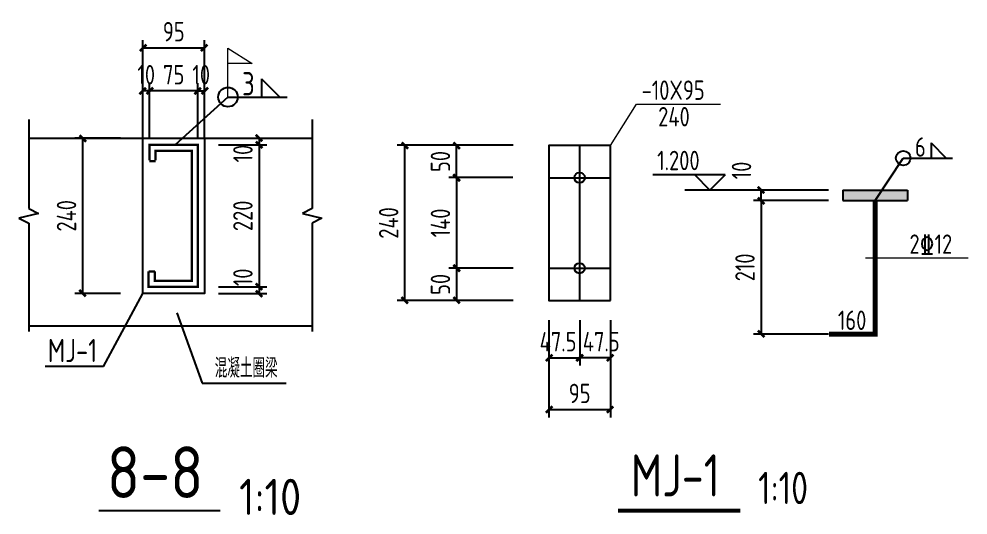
# Model space of a CAD drawing. Header units: millimetres. Extents: x 866309 to 879639, y 39442 to 44891.
# Drawn here: x 875633.8 to 875780.4, y 39835.1 to 39911.8 of the extents above; entities that cross this region are included whole.
import ezdxf

# ---------------------------------------------------------------- set-up
doc = ezdxf.new("R2010")
doc.units = ezdxf.units.MM
doc.header["$LTSCALE"] = 1000
doc.header["$MEASUREMENT"] = 0
doc.linetypes.add('CONTINOUS', pattern=[0])
for name, color, linetype in [('10', 7, 'Continuous'), ('D1', 112, 'Continuous'), ('DIM', 7, 'Continuous'), ('GJ', 6, 'Continuous'), ('THIN', 7, 'Continuous'), ('中文', 7, 'Continuous'), ('文字', 7, 'Continuous'), ('柱子', 8, 'Continuous'), ('桩', 6, 'Continuous'), ('梁__实线', 4, 'Continuous')]:
    doc.layers.add(name, color=color, linetype=linetype)
for name, color, linetype, lineweight in [('LZ', 64, 'Continuous', 9), ('数字', 3, 'Continuous', 9), ('细实线', 1, 'Continuous', 20)]:
    doc.layers.add(name, color=color, linetype=linetype, lineweight=lineweight)
doc.styles.add('GBHZ', font='gbenor.shx', dxfattribs={"width": 0.9, "bigfont": 'gbcbig.shx'})
doc.dimstyles.new('Y10', dxfattribs={"dimscale": 0, "dimtxt": 3, "dimasz": 0.01, "dimexe": 1.2, "dimexo": 1, "dimgap": 1, "dimtad": 1, "dimdec": 0, "dimlfac": 10, "dimzin": 0, "dimdsep": 46, "dimtxsty": 'GBHZ', "dimblk1": 'DX', "dimblk2": 'DX', "dimsah": 1, "dimcen": 0.09, "dimdle": 1, "dimadec": 0, "dimazin": 0, "dimtfac": 1, "dimtdec": 0, "dimtix": 1, "dimtmove": 2, "dimatfit": 3, "dimldrblk": 'DX', "dimfxl": 0, "dimtolj": 1, "dimtzin": 0, "dimarcsym": 0})

# ---------------------------------------------------------------- blocks, each defined once
blk = doc.blocks.new('DX')
at = {"color": 0, "linetype": 'ByBlock', "const_width": 40}
blk.add_lwpolyline([(-54, -51), (46, 49)], dxfattribs=at)
blk = doc.blocks.new('*D478')
at = {"layer": 'Defpoints', "color": 0, "transparency": 16777216}
for p in [(875701.39, 39892.23), (875711.06, 39892.23), (875711.06, 39887.23)]:
    blk.add_point(p, dxfattribs=at)
at = {"layer": 'DIM', "color": 0, "lineweight": -2, "transparency": 16777216}
for p, q in [((875710.06, 39892.23), (875700.19, 39892.23)), ((875701.39, 39887.24), (875701.39, 39892.22)), ((875710.06, 39887.23), (875700.19, 39887.23))]:
    blk.add_line(p, q, dxfattribs=at)
at = {"layer": 'DIM', "color": 0, "lineweight": -2, "transparency": 16777216, "xscale": 0.01, "yscale": 0.01, "zscale": 0.01}
for p, rotation in [((875701.39, 39892.23), 90), ((875701.39, 39887.23), 270)]:
    blk.add_blockref('DX', p, dxfattribs=dict(at, rotation=rotation))
at = {"layer": 'DIM', "color": 0, "transparency": 16777216, "insert": (875698.89, 39889.73), "char_height": 3, "attachment_point": 5, "rotation": 90, "style": 'GBHZ'}
blk.add_mtext('\\A1;50', dxfattribs=at)
blk = doc.blocks.new('*D479')
at = {"layer": 'Defpoints', "color": 0, "transparency": 16777216}
for p in [(875711.06, 39887.23), (875701.39, 39873.23), (875711.12, 39873.23)]:
    blk.add_point(p, dxfattribs=at)
at = {"layer": 'DIM', "color": 0, "lineweight": -2, "transparency": 16777216}
for p, q in [((875710.06, 39887.23), (875700.19, 39887.23)), ((875701.39, 39887.22), (875701.39, 39873.24)), ((875710.12, 39873.23), (875700.19, 39873.23))]:
    blk.add_line(p, q, dxfattribs=at)
at = {"layer": 'DIM', "color": 0, "lineweight": -2, "transparency": 16777216, "xscale": 0.01, "yscale": 0.01, "zscale": 0.01}
for p, rotation in [((875701.39, 39887.23), 90), ((875701.39, 39873.23), 270)]:
    blk.add_blockref('DX', p, dxfattribs=dict(at, rotation=rotation))
at = {"layer": 'DIM', "color": 0, "transparency": 16777216, "insert": (875698.89, 39880.23), "char_height": 3, "attachment_point": 5, "rotation": 90, "style": 'GBHZ'}
blk.add_mtext('\\A1;140', dxfattribs=at)
blk = doc.blocks.new('*D480')
at = {"layer": 'Defpoints', "color": 0, "transparency": 16777216}
for p in [(875711.06, 39873.23), (875701.39, 39868.23), (875711.06, 39868.23)]:
    blk.add_point(p, dxfattribs=at)
at = {"layer": 'DIM', "color": 0, "lineweight": -2, "transparency": 16777216}
for p, q in [((875710.06, 39873.23), (875700.19, 39873.23)), ((875701.39, 39873.22), (875701.39, 39868.24)), ((875710.06, 39868.23), (875700.19, 39868.23))]:
    blk.add_line(p, q, dxfattribs=at)
at = {"layer": 'DIM', "color": 0, "lineweight": -2, "transparency": 16777216, "xscale": 0.01, "yscale": 0.01, "zscale": 0.01}
for p, rotation in [((875701.39, 39873.23), 90), ((875701.39, 39868.23), 270)]:
    blk.add_blockref('DX', p, dxfattribs=dict(at, rotation=rotation))
at = {"layer": 'DIM', "color": 0, "transparency": 16777216, "insert": (875698.89, 39870.73), "char_height": 3, "attachment_point": 5, "rotation": 90, "style": 'GBHZ'}
blk.add_mtext('\\A1;50', dxfattribs=at)
blk = doc.blocks.new('*D481')
at = {"layer": 'Defpoints', "color": 0, "transparency": 16777216}
for p in [(875715.66, 39866.2), (875725.16, 39866.2), (875725.16, 39851.37)]:
    blk.add_point(p, dxfattribs=at)
at = {"layer": 'DIM', "color": 0, "lineweight": -2, "transparency": 16777216}
for p, q in [((875715.66, 39865.2), (875715.66, 39850.17)), ((875725.16, 39865.2), (875725.16, 39850.17)), ((875715.67, 39851.37), (875725.15, 39851.37))]:
    blk.add_line(p, q, dxfattribs=at)
at = {"layer": 'DIM', "color": 0, "lineweight": -2, "transparency": 16777216, "xscale": 0.01, "yscale": 0.01, "zscale": 0.01, "rotation": 180}
blk.add_blockref('DX', (875715.66, 39851.37), dxfattribs=at)
at = {"layer": 'DIM', "color": 0, "lineweight": -2, "transparency": 16777216, "xscale": 0.01, "yscale": 0.01, "zscale": 0.01}
blk.add_blockref('DX', (875725.16, 39851.37), dxfattribs=at)
at = {"layer": 'DIM', "color": 0, "transparency": 16777216, "insert": (875720.41, 39853.87), "char_height": 3, "attachment_point": 5, "style": 'GBHZ'}
blk.add_mtext('\\A1;95', dxfattribs=at)
blk = doc.blocks.new('*D482')
at = {"layer": 'Defpoints', "color": 0, "transparency": 16777216}
for p in [(875715.66, 39866.2), (875720.41, 39866.2), (875720.41, 39859.37)]:
    blk.add_point(p, dxfattribs=at)
at = {"layer": 'DIM', "color": 0, "lineweight": -2, "transparency": 16777216}
for p, q in [((875715.66, 39865.2), (875715.66, 39858.17)), ((875720.41, 39865.2), (875720.41, 39858.17)), ((875715.67, 39859.37), (875720.4, 39859.37))]:
    blk.add_line(p, q, dxfattribs=at)
at = {"layer": 'DIM', "color": 0, "lineweight": -2, "transparency": 16777216, "xscale": 0.01, "yscale": 0.01, "zscale": 0.01, "rotation": 180}
blk.add_blockref('DX', (875715.66, 39859.37), dxfattribs=at)
at = {"layer": 'DIM', "color": 0, "lineweight": -2, "transparency": 16777216, "xscale": 0.01, "yscale": 0.01, "zscale": 0.01}
blk.add_blockref('DX', (875720.41, 39859.37), dxfattribs=at)
at = {"layer": 'DIM', "color": 0, "transparency": 16777216, "insert": (875717.07, 39861.87), "char_height": 3, "attachment_point": 5, "style": 'GBHZ'}
blk.add_mtext('\\A1;47.5', dxfattribs=at)
blk = doc.blocks.new('*D483')
at = {"layer": 'Defpoints', "color": 0, "transparency": 16777216}
for p in [(875748.46, 39885.29), (875759.88, 39885.29), (875759.88, 39883.69)]:
    blk.add_point(p, dxfattribs=at)
at = {"layer": 'DIM', "color": 0, "lineweight": -2, "transparency": 16777216}
for p, q in [((875758.88, 39885.29), (875747.26, 39885.29)), ((875748.46, 39885.3), (875748.46, 39885.31)), ((875748.46, 39883.69), (875748.46, 39885.29)), ((875758.88, 39883.69), (875747.26, 39883.69)), ((875748.46, 39883.68), (875748.46, 39883.67))]:
    blk.add_line(p, q, dxfattribs=at)
at = {"layer": 'DIM', "color": 0, "lineweight": -2, "transparency": 16777216, "xscale": 0.01, "yscale": 0.01, "zscale": 0.01}
for p, rotation in [((875748.46, 39885.29), 270), ((875748.46, 39883.69), 90)]:
    blk.add_blockref('DX', p, dxfattribs=dict(at, rotation=rotation))
at = {"layer": 'DIM', "color": 0, "transparency": 16777216, "insert": (875745.42, 39888.34), "char_height": 3, "attachment_point": 5, "rotation": 90, "style": 'GBHZ'}
blk.add_mtext('\\A1;10', dxfattribs=at)
blk = doc.blocks.new('*D484')
at = {"layer": 'Defpoints', "color": 0, "transparency": 16777216}
for p in [(875759.88, 39883.69), (875748.46, 39863.03), (875759.88, 39863.03)]:
    blk.add_point(p, dxfattribs=at)
at = {"layer": 'DIM', "color": 0, "lineweight": -2, "transparency": 16777216}
for p, q in [((875758.88, 39883.69), (875747.26, 39883.69)), ((875748.46, 39883.68), (875748.46, 39863.04)), ((875758.88, 39863.03), (875747.26, 39863.03))]:
    blk.add_line(p, q, dxfattribs=at)
at = {"layer": 'DIM', "color": 0, "lineweight": -2, "transparency": 16777216, "xscale": 0.01, "yscale": 0.01, "zscale": 0.01}
for p, rotation in [((875748.46, 39883.69), 90), ((875748.46, 39863.03), 270)]:
    blk.add_blockref('DX', p, dxfattribs=dict(at, rotation=rotation))
at = {"layer": 'DIM', "color": 0, "transparency": 16777216, "insert": (875745.96, 39873.36), "char_height": 3, "attachment_point": 5, "rotation": 90, "style": 'GBHZ'}
blk.add_mtext('\\A1;210', dxfattribs=at)
blk = doc.blocks.new('*D485')
at = {"layer": 'Defpoints', "color": 0, "transparency": 16777216}
for p in [(875693.39, 39892.23), (875711.12, 39892.23), (875711.12, 39868.23)]:
    blk.add_point(p, dxfattribs=at)
at = {"layer": 'DIM', "color": 0, "lineweight": -2, "transparency": 16777216}
for p, q in [((875710.12, 39892.23), (875692.19, 39892.23)), ((875693.39, 39868.24), (875693.39, 39892.22)), ((875710.12, 39868.23), (875692.19, 39868.23))]:
    blk.add_line(p, q, dxfattribs=at)
at = {"layer": 'DIM', "color": 0, "lineweight": -2, "transparency": 16777216, "xscale": 0.01, "yscale": 0.01, "zscale": 0.01}
for p, rotation in [((875693.39, 39892.23), 90), ((875693.39, 39868.23), 270)]:
    blk.add_blockref('DX', p, dxfattribs=dict(at, rotation=rotation))
at = {"layer": 'DIM', "color": 0, "transparency": 16777216, "insert": (875690.89, 39880.23), "char_height": 3, "attachment_point": 5, "rotation": 90, "style": 'GBHZ'}
blk.add_mtext('\\A1;240', dxfattribs=at)
blk = doc.blocks.new('*D552')
at = {"layer": 'Defpoints', "color": 0, "transparency": 16777216}
for p in [(875653.92, 39900.65), (875653.92, 39892.33), (875661.42, 39892.33)]:
    blk.add_point(p, dxfattribs=at)
at = {"layer": 'DIM', "color": 0, "lineweight": -2, "transparency": 16777216}
for p, q in [((875653.92, 39893.33), (875653.92, 39901.85)), ((875661.42, 39893.33), (875661.42, 39901.85)), ((875661.41, 39900.65), (875653.93, 39900.65))]:
    blk.add_line(p, q, dxfattribs=at)
at = {"layer": 'DIM', "color": 0, "lineweight": -2, "transparency": 16777216, "xscale": 0.01, "yscale": 0.01, "zscale": 0.01, "rotation": 180}
blk.add_blockref('DX', (875653.92, 39900.65), dxfattribs=at)
at = {"layer": 'DIM', "color": 0, "lineweight": -2, "transparency": 16777216, "xscale": 0.01, "yscale": 0.01, "zscale": 0.01}
blk.add_blockref('DX', (875661.42, 39900.65), dxfattribs=at)
at = {"layer": 'DIM', "color": 0, "transparency": 16777216, "insert": (875657.67, 39903.15), "char_height": 3, "attachment_point": 5, "style": 'GBHZ'}
blk.add_mtext('\\A1;75', dxfattribs=at)
blk = doc.blocks.new('*D553')
at = {"layer": 'Defpoints', "color": 0, "transparency": 16777216}
for p in [(875652.92, 39900.65), (875652.92, 39893.33), (875653.92, 39892.33)]:
    blk.add_point(p, dxfattribs=at)
at = {"layer": 'DIM', "color": 0, "lineweight": -2, "transparency": 16777216}
for p, q in [((875652.92, 39894.33), (875652.92, 39901.85)), ((875653.92, 39893.33), (875653.92, 39901.85)), ((875652.91, 39900.65), (875652.9, 39900.65)), ((875653.92, 39900.65), (875652.92, 39900.65)), ((875653.93, 39900.65), (875653.94, 39900.65))]:
    blk.add_line(p, q, dxfattribs=at)
at = {"layer": 'DIM', "color": 0, "lineweight": -2, "transparency": 16777216, "xscale": 0.01, "yscale": 0.01, "zscale": 0.01}
blk.add_blockref('DX', (875652.92, 39900.65), dxfattribs=at)
at = {"layer": 'DIM', "color": 0, "lineweight": -2, "transparency": 16777216, "xscale": 0.01, "yscale": 0.01, "zscale": 0.01, "rotation": 180}
blk.add_blockref('DX', (875653.92, 39900.65), dxfattribs=at)
at = {"layer": 'DIM', "color": 0, "transparency": 16777216, "insert": (875653.42, 39903.15), "char_height": 3, "attachment_point": 5, "style": 'GBHZ'}
blk.add_mtext('\\A1;10', dxfattribs=at)
blk = doc.blocks.new('*D554')
at = {"layer": 'Defpoints', "color": 0, "transparency": 16777216}
for p in [(875663.59, 39893.33), (875663.59, 39892.33), (875670.86, 39892.33)]:
    blk.add_point(p, dxfattribs=at)
at = {"layer": 'DIM', "color": 0, "lineweight": -2, "transparency": 16777216}
for p, q in [((875664.59, 39893.33), (875672.06, 39893.33)), ((875670.86, 39893.34), (875670.86, 39893.35)), ((875670.86, 39893.33), (875670.86, 39892.33)), ((875664.59, 39892.33), (875672.06, 39892.33)), ((875670.86, 39892.32), (875670.86, 39892.31))]:
    blk.add_line(p, q, dxfattribs=at)
at = {"layer": 'DIM', "color": 0, "lineweight": -2, "transparency": 16777216, "xscale": 0.01, "yscale": 0.01, "zscale": 0.01}
for p, rotation in [((875670.86, 39893.33), 270), ((875670.86, 39892.33), 90)]:
    blk.add_blockref('DX', p, dxfattribs=dict(at, rotation=rotation))
at = {"layer": 'DIM', "color": 0, "transparency": 16777216, "insert": (875668.36, 39890.95), "char_height": 3, "attachment_point": 5, "rotation": 90, "style": 'GBHZ'}
blk.add_mtext('\\A1;10', dxfattribs=at)
blk = doc.blocks.new('*D555')
at = {"layer": 'Defpoints', "color": 0, "transparency": 16777216}
for p in [(875663.59, 39892.33), (875663.59, 39870.33), (875670.86, 39870.33)]:
    blk.add_point(p, dxfattribs=at)
at = {"layer": 'DIM', "color": 0, "lineweight": -2, "transparency": 16777216}
for p, q in [((875664.59, 39892.33), (875672.06, 39892.33)), ((875670.86, 39892.32), (875670.86, 39870.34)), ((875664.59, 39870.33), (875672.06, 39870.33))]:
    blk.add_line(p, q, dxfattribs=at)
at = {"layer": 'DIM', "color": 0, "lineweight": -2, "transparency": 16777216, "xscale": 0.01, "yscale": 0.01, "zscale": 0.01}
for p, rotation in [((875670.86, 39892.33), 90), ((875670.86, 39870.33), 270)]:
    blk.add_blockref('DX', p, dxfattribs=dict(at, rotation=rotation))
at = {"layer": 'DIM', "color": 0, "transparency": 16777216, "insert": (875668.36, 39881.33), "char_height": 3, "attachment_point": 5, "rotation": 90, "style": 'GBHZ'}
blk.add_mtext('\\A1;220', dxfattribs=at)
blk = doc.blocks.new('*D556')
at = {"layer": 'Defpoints', "color": 0, "transparency": 16777216}
for p in [(875663.59, 39870.33), (875663.59, 39869.33), (875670.86, 39869.33)]:
    blk.add_point(p, dxfattribs=at)
at = {"layer": 'DIM', "color": 0, "lineweight": -2, "transparency": 16777216}
for p, q in [((875664.59, 39870.33), (875672.06, 39870.33)), ((875664.59, 39869.33), (875672.06, 39869.33)), ((875670.86, 39870.34), (875670.86, 39870.35)), ((875670.86, 39870.33), (875670.86, 39869.33)), ((875670.86, 39869.32), (875670.86, 39869.31))]:
    blk.add_line(p, q, dxfattribs=at)
at = {"layer": 'DIM', "color": 0, "lineweight": -2, "transparency": 16777216, "xscale": 0.01, "yscale": 0.01, "zscale": 0.01}
for p, rotation in [((875670.86, 39870.33), 270), ((875670.86, 39869.33), 90)]:
    blk.add_blockref('DX', p, dxfattribs=dict(at, rotation=rotation))
at = {"layer": 'DIM', "color": 0, "transparency": 16777216, "insert": (875668.36, 39871.82), "char_height": 3, "attachment_point": 5, "rotation": 90, "style": 'GBHZ'}
blk.add_mtext('\\A1;10', dxfattribs=at)
blk = doc.blocks.new('*D557')
at = {"layer": 'Defpoints', "color": 0, "transparency": 16777216}
for p in [(875643.6, 39893.33), (875650.42, 39893.33), (875650.42, 39869.33)]:
    blk.add_point(p, dxfattribs=at)
at = {"layer": 'DIM', "color": 0, "lineweight": -2, "transparency": 16777216}
for p, q in [((875649.42, 39893.33), (875642.4, 39893.33)), ((875643.6, 39869.34), (875643.6, 39893.32)), ((875649.42, 39869.33), (875642.4, 39869.33))]:
    blk.add_line(p, q, dxfattribs=at)
at = {"layer": 'DIM', "color": 0, "lineweight": -2, "transparency": 16777216, "xscale": 0.01, "yscale": 0.01, "zscale": 0.01}
for p, rotation in [((875643.6, 39893.33), 90), ((875643.6, 39869.33), 270)]:
    blk.add_blockref('DX', p, dxfattribs=dict(at, rotation=rotation))
at = {"layer": 'DIM', "color": 0, "transparency": 16777216, "insert": (875641.1, 39881.33), "char_height": 3, "attachment_point": 5, "rotation": 90, "style": 'GBHZ'}
blk.add_mtext('\\A1;240', dxfattribs=at)
blk = doc.blocks.new('*D558')
at = {"layer": 'Defpoints', "color": 0, "transparency": 16777216}
for p in [(875662.42, 39900.65), (875662.42, 39893.33), (875661.42, 39892.33)]:
    blk.add_point(p, dxfattribs=at)
at = {"layer": 'DIM', "color": 0, "lineweight": -2, "transparency": 16777216}
for p, q in [((875661.42, 39893.33), (875661.42, 39901.85)), ((875662.42, 39894.33), (875662.42, 39901.85)), ((875661.41, 39900.65), (875661.4, 39900.65)), ((875661.42, 39900.65), (875662.42, 39900.65)), ((875662.43, 39900.65), (875662.44, 39900.65))]:
    blk.add_line(p, q, dxfattribs=at)
at = {"layer": 'DIM', "color": 0, "lineweight": -2, "transparency": 16777216, "xscale": 0.01, "yscale": 0.01, "zscale": 0.01}
blk.add_blockref('DX', (875661.42, 39900.65), dxfattribs=at)
at = {"layer": 'DIM', "color": 0, "lineweight": -2, "transparency": 16777216, "xscale": 0.01, "yscale": 0.01, "zscale": 0.01, "rotation": 180}
blk.add_blockref('DX', (875662.42, 39900.65), dxfattribs=at)
at = {"layer": 'DIM', "color": 0, "transparency": 16777216, "insert": (875661.92, 39903.15), "char_height": 3, "attachment_point": 5, "style": 'GBHZ'}
blk.add_mtext('\\A1;10', dxfattribs=at)
blk = doc.blocks.new('*D559')
at = {"layer": 'Defpoints', "color": 0, "transparency": 16777216}
for p in [(875662.42, 39907.3), (875652.92, 39892.33), (875662.42, 39892.33)]:
    blk.add_point(p, dxfattribs=at)
at = {"layer": 'DIM', "color": 0, "lineweight": -2, "transparency": 16777216}
for p, q in [((875652.92, 39893.33), (875652.92, 39908.5)), ((875662.42, 39893.33), (875662.42, 39908.5)), ((875652.93, 39907.3), (875662.41, 39907.3))]:
    blk.add_line(p, q, dxfattribs=at)
at = {"layer": 'DIM', "color": 0, "lineweight": -2, "transparency": 16777216, "xscale": 0.01, "yscale": 0.01, "zscale": 0.01, "rotation": 180}
blk.add_blockref('DX', (875652.92, 39907.3), dxfattribs=at)
at = {"layer": 'DIM', "color": 0, "lineweight": -2, "transparency": 16777216, "xscale": 0.01, "yscale": 0.01, "zscale": 0.01}
blk.add_blockref('DX', (875662.42, 39907.3), dxfattribs=at)
at = {"layer": 'DIM', "color": 0, "transparency": 16777216, "insert": (875657.67, 39909.8), "char_height": 3, "attachment_point": 5, "style": 'GBHZ'}
blk.add_mtext('\\A1;95', dxfattribs=at)
blk = doc.blocks.new('*D587')
at = {"layer": 'Defpoints', "color": 0, "transparency": 16777216}
for p in [(875720.41, 39866.2), (875725.16, 39866.2), (875720.41, 39859.37)]:
    blk.add_point(p, dxfattribs=at)
at = {"layer": 'DIM', "color": 0, "lineweight": -2, "transparency": 16777216}
for p, q in [((875720.41, 39865.2), (875720.41, 39858.17)), ((875725.16, 39865.2), (875725.16, 39858.17)), ((875725.15, 39859.37), (875720.42, 39859.37))]:
    blk.add_line(p, q, dxfattribs=at)
at = {"layer": 'DIM', "color": 0, "lineweight": -2, "transparency": 16777216, "xscale": 0.01, "yscale": 0.01, "zscale": 0.01, "rotation": 180}
blk.add_blockref('DX', (875720.41, 39859.37), dxfattribs=at)
at = {"layer": 'DIM', "color": 0, "lineweight": -2, "transparency": 16777216, "xscale": 0.01, "yscale": 0.01, "zscale": 0.01}
blk.add_blockref('DX', (875725.16, 39859.37), dxfattribs=at)
at = {"layer": 'DIM', "color": 0, "transparency": 16777216, "insert": (875723.74, 39861.87), "char_height": 3, "attachment_point": 5, "style": 'GBHZ'}
blk.add_mtext('\\A1;47.5', dxfattribs=at)

msp = doc.modelspace()

# ---------------------------------------------------------------- linework, layer by layer
at = {"color": 6, "linetype": 'ByBlock'}
for p, q in [((875666.059, 39899.688), (875657.916, 39892.326)), ((875646.801, 39858.038), (875652.916, 39869.326)), ((875646.801, 39858.038), (875637.808, 39858.038))]:
    msp.add_line(p, q, dxfattribs=at)
for p, q in [((875720.405, 39892.227), (875720.405, 39868.227)), ((875715.655, 39887.227), (875725.155, 39887.227)), ((875715.655, 39873.227), (875725.155, 39873.227))]:
    msp.add_line(p, q)
at = {"color": 6, "linetype": 'ByBlock', "elevation": 0}
msp.add_lwpolyline([(875652.916, 39893.326), (875662.416, 39893.326), (875662.416, 39869.326), (875652.916, 39869.326)], close=True, dxfattribs=at)
at = {"color": 6, "linetype": 'ByBlock', "const_width": 0.36}
for points in [[(875653.916, 39889.926), (875653.916, 39892.326), (875661.416, 39892.326), (875661.416, 39870.326), (875653.796, 39870.326), (875653.796, 39872.726)], [(875654.876, 39889.926), (875654.876, 39891.366), (875660.456, 39891.366), (875660.456, 39871.286), (875654.756, 39871.286), (875654.756, 39872.726)], [(875654.876, 39889.794), (875653.916, 39889.794)], [(875654.756, 39872.726), (875653.796, 39872.726)]]:
    msp.add_lwpolyline(points, dxfattribs=at)
at = {"const_width": 0.6}
msp.add_lwpolyline([(875726.322, 39835.739), (875745.232, 39835.739)], dxfattribs=at)
at = {"color": 6, "linetype": 'ByBlock'}
msp.add_circle((875666.059, 39899.688), 1.5, dxfattribs=at)
at = {"layer": 'DIM'}
for p, q in [((875635.255, 39893.326), (875679.076, 39893.326)), ((875635.255, 39864.326), (875679.076, 39864.326))]:
    msp.add_line(p, q, dxfattribs=at)
at = {"layer": 'DIM', "color": 0, "linetype": 'CONTINOUS', "ltscale": 25}
for p, q in [((875742.891, 39887.642), (875731.729, 39887.642)), ((875740.537, 39885.288), (875738.183, 39887.642)), ((875742.891, 39887.642), (875740.537, 39885.288)), ((875747.255, 39885.288), (875736.676, 39885.288))]:
    msp.add_line(p, q, dxfattribs=at)
at = {"layer": 'GJ'}
for p, q in [((875761.08, 39885.288), (875771.08, 39885.288)), ((875761.08, 39885.288), (875761.08, 39883.688)), ((875771.08, 39885.288), (875771.08, 39883.688)), ((875761.08, 39883.688), (875771.08, 39883.688))]:
    msp.add_line(p, q, dxfattribs=at)
msp.add_lwpolyline([(875725.155, 39868.227), (875725.155, 39892.227), (875715.655, 39892.227), (875715.655, 39868.227)], close=True, dxfattribs=at)
at = {"layer": 'GJ', "const_width": 0.8}
msp.add_lwpolyline([(875766.08, 39883.688), (875766.08, 39863.035), (875758.931, 39863.035)], dxfattribs=at)
at = {"layer": 'GJ'}
for centre in [(875720.405, 39887.227), (875720.405, 39873.227)]:
    msp.add_circle(centre, 0.8, dxfattribs=at)
at = {"layer": 'LZ'}
for p, q in [((875725.155, 39892.227), (875729.188, 39898.572)), ((875729.188, 39898.572), (875742.179, 39898.572)), ((875764.58, 39874.817), (875780.429, 39874.817))]:
    msp.add_line(p, q, dxfattribs=at)
at = {"layer": 'THIN'}
for p, q in [((875635.255, 39896.221), (875635.255, 39882.451)), ((875679.076, 39896.221), (875679.076, 39882.451)), ((875635.255, 39882.451), (875636.755, 39881.701)), ((875679.076, 39882.451), (875677.576, 39881.701)), ((875636.755, 39881.701), (875633.755, 39880.951)), ((875633.755, 39880.951), (875635.255, 39880.201)), ((875677.576, 39881.701), (875680.576, 39880.951)), ((875680.576, 39880.951), (875679.076, 39880.201)), ((875635.255, 39880.201), (875635.255, 39863.431)), ((875679.076, 39880.201), (875679.076, 39863.431))]:
    msp.add_line(p, q, dxfattribs=at)
at = {"layer": '文字', "color": 6, "const_width": 0.32}
msp.add_lwpolyline([(875646.084, 39835.739), (875664.892, 39835.739)], dxfattribs=at)
at = {"layer": '柱子'}
for p, q in [((875658.137, 39866.325), (875662.064, 39855.466)), ((875662.064, 39855.466), (875675.062, 39855.466))]:
    msp.add_line(p, q, dxfattribs=at)
at = {"layer": '桩'}
for p, q in [((875671.237, 39902.501), (875674.049, 39899.688)), ((875671.237, 39902.501), (875671.237, 39899.688)), ((875666.059, 39899.688), (875675.218, 39899.688)), ((875774.73, 39892.598), (875774.73, 39890.254)), ((875774.73, 39892.598), (875777.074, 39890.254)), ((875766.08, 39883.688), (875770.415, 39890.254)), ((875770.415, 39890.254), (875778.047, 39890.254))]:
    msp.add_line(p, q, dxfattribs=at)
msp.add_circle((875770.415, 39890.254), 1.118, dxfattribs=at)
at = {"layer": '梁__实线'}
msp.add_solid([(875761.08, 39883.688), (875761.08, 39885.288), (875771.08, 39883.688), (875771.08, 39885.288)], dxfattribs=at)
at = {"layer": '细实线', "color": 251}
for p, q in [((875666.059, 39899.688), (875666.059, 39907.25)), ((875666.059, 39907.25), (875669.815, 39904.879)), ((875669.815, 39904.879), (875666.059, 39904.879))]:
    msp.add_line(p, q, dxfattribs=at)
msp.add_solid([(875666.059, 39904.879), (875666.059, 39907.25), (875669.815, 39904.879), (875666.059, 39904.879)], dxfattribs=at)

# ---------------------------------------------------------------- texts
at = {"style": 'GBHZ', "width": 0.9}
for s, height, p in [('3', 3.6, (875668.24, 39899.949)), ('-10X95', 3, (875729.99, 39899.257)), ('240', 3, (875732.545, 39895.154)), ('6', 3, (875772.233, 39890.471)), ('2%%13212', 3, (875771.378, 39875.453)), ('160', 3, (875760.322, 39863.684)), ('MJ-1', 3.6, (875638.206, 39858.709))]:
    msp.add_text(s, height=height, dxfattribs=at).set_placement(p)
at = {"layer": '10', "style": 'GBHZ', "width": 0.9}
msp.add_text('MJ-1', height=6.5, dxfattribs=at).set_placement((875728.314, 39837.944))
at = {"layer": 'D1', "style": 'GBHZ', "width": 0.9}
msp.add_text('1.200', height=3, dxfattribs=at).set_placement((875732.393, 39888.386))
at = {"layer": '中文', "style": 'GBHZ', "width": 0.9}
msp.add_text('1:10', height=5, dxfattribs=at).set_placement((875747.997, 39836.755, -0.009))
at = {"layer": '数字', "style": 'GBHZ', "width": 0.9}
msp.add_text('混凝土圈梁', height=3, dxfattribs=at).set_placement((875664.011, 39856.295))
at = {"layer": '文字', "color": 6, "style": 'GBHZ'}
for s, height, p in [('8-8', 8, (875647.336, 39837.69)), ('1:10', 5.6, (875667.771, 39835.069))]:
    msp.add_text(s, height=height, dxfattribs=at).set_placement(p)

# ---------------------------------------------------------------- dimensions: what is measured, and where the dimension line sits
at = {"layer": 'DIM'}
for base, p1, p2, picture, middle in [((875662.416, 39907.297), (875652.916, 39892.326), (875662.416, 39892.326), '*D559', (875657.666, 39909.797)), ((875652.916, 39900.647), (875653.916, 39892.326), (875652.916, 39893.326), '*D553', (875653.416, 39903.147)), ((875653.916, 39900.647), (875661.416, 39892.326), (875653.916, 39892.326), '*D552', (875657.666, 39903.147)), ((875725.155, 39851.375), (875715.655, 39866.199), (875725.155, 39866.199), '*D481', (875720.405, 39853.875))]:
    dim = msp.add_linear_dim(base=base, p1=p1, p2=p2, dimstyle='Y10', override={"dimscale": 1}, dxfattribs=at)
    dim.commit()
    dim.dimension.update_dxf_attribs({"geometry": picture, "text_midpoint": middle})
for base, p1, p2, angle, picture, middle in [((875662.416, 39900.647), (875661.416, 39892.326), (875662.416, 39893.326), 180, '*D558', (875661.916, 39903.147)), ((875643.597, 39893.326), (875650.416, 39869.326), (875650.416, 39893.326), 90, '*D557', (875641.097, 39881.326)), ((875670.857, 39870.326), (875663.587, 39892.326), (875663.587, 39870.326), 90, '*D555', (875668.357, 39881.326)), ((875693.392, 39892.227), (875711.117, 39868.227), (875711.117, 39892.227), 90, '*D485', (875690.892, 39880.227)), ((875701.391, 39892.227), (875711.057, 39887.227), (875711.057, 39892.227), 90, '*D478', (875698.891, 39889.727)), ((875701.391, 39873.227), (875711.057, 39887.227), (875711.117, 39873.227), 270, '*D479', (875698.891, 39880.227)), ((875701.391, 39868.227), (875711.057, 39873.227), (875711.057, 39868.227), 270, '*D480', (875698.891, 39870.727))]:
    dim = msp.add_linear_dim(base=base, p1=p1, p2=p2, angle=angle, dimstyle='Y10', override={"dimscale": 1}, dxfattribs=at)
    dim.commit()
    dim.dimension.update_dxf_attribs({"geometry": picture, "text_midpoint": middle})
for base, p1, p2, picture, middle in [((875670.857, 39892.326), (875663.587, 39893.326), (875663.587, 39892.326), '*D554', (875668.357, 39890.948)), ((875670.857, 39869.326), (875663.587, 39870.326), (875663.587, 39869.326), '*D556', (875668.357, 39871.823))]:
    dim = msp.add_linear_dim(base=base, p1=p1, p2=p2, angle=90, dimstyle='Y10', override={"dimscale": 1}, dxfattribs=at)
    dim.commit()
    dim.dimension.update_dxf_attribs({"geometry": picture, "text_midpoint": middle, "dimtype": 160})
for base, p1, p2, angle, text, picture, middle in [((875748.455, 39885.288), (875759.881, 39883.688), (875759.881, 39885.288), 270, '10', '*D483', (875745.423, 39888.335)), ((875720.405, 39859.372), (875725.155, 39866.199), (875720.405, 39866.199), 180, '47.5', '*D587', (875723.741, 39861.872))]:
    dim = msp.add_linear_dim(base=base, p1=p1, p2=p2, angle=angle, text=text, dimstyle='Y10', override={"dimscale": 1}, dxfattribs=at)
    dim.commit()
    dim.dimension.update_dxf_attribs({"geometry": picture, "text_midpoint": middle, "dimtype": 160})
dim = msp.add_linear_dim(base=(875748.455, 39863.035), p1=(875759.881, 39883.688), p2=(875759.881, 39863.035), angle=90, text='210', dimstyle='Y10', override={"dimscale": 1}, dxfattribs=at)
dim.commit()
dim.dimension.update_dxf_attribs({"geometry": '*D484', "text_midpoint": (875745.955, 39873.361)})
dim = msp.add_linear_dim(base=(875720.405, 39859.372), p1=(875715.655, 39866.199), p2=(875720.405, 39866.199), text='47.5', dimstyle='Y10', override={"dimscale": 1}, dxfattribs=at)
dim.commit()
dim.dimension.update_dxf_attribs({"geometry": '*D482', "text_midpoint": (875717.07, 39861.872), "dimtype": 160})

doc.saveas('drawing.dxf')
